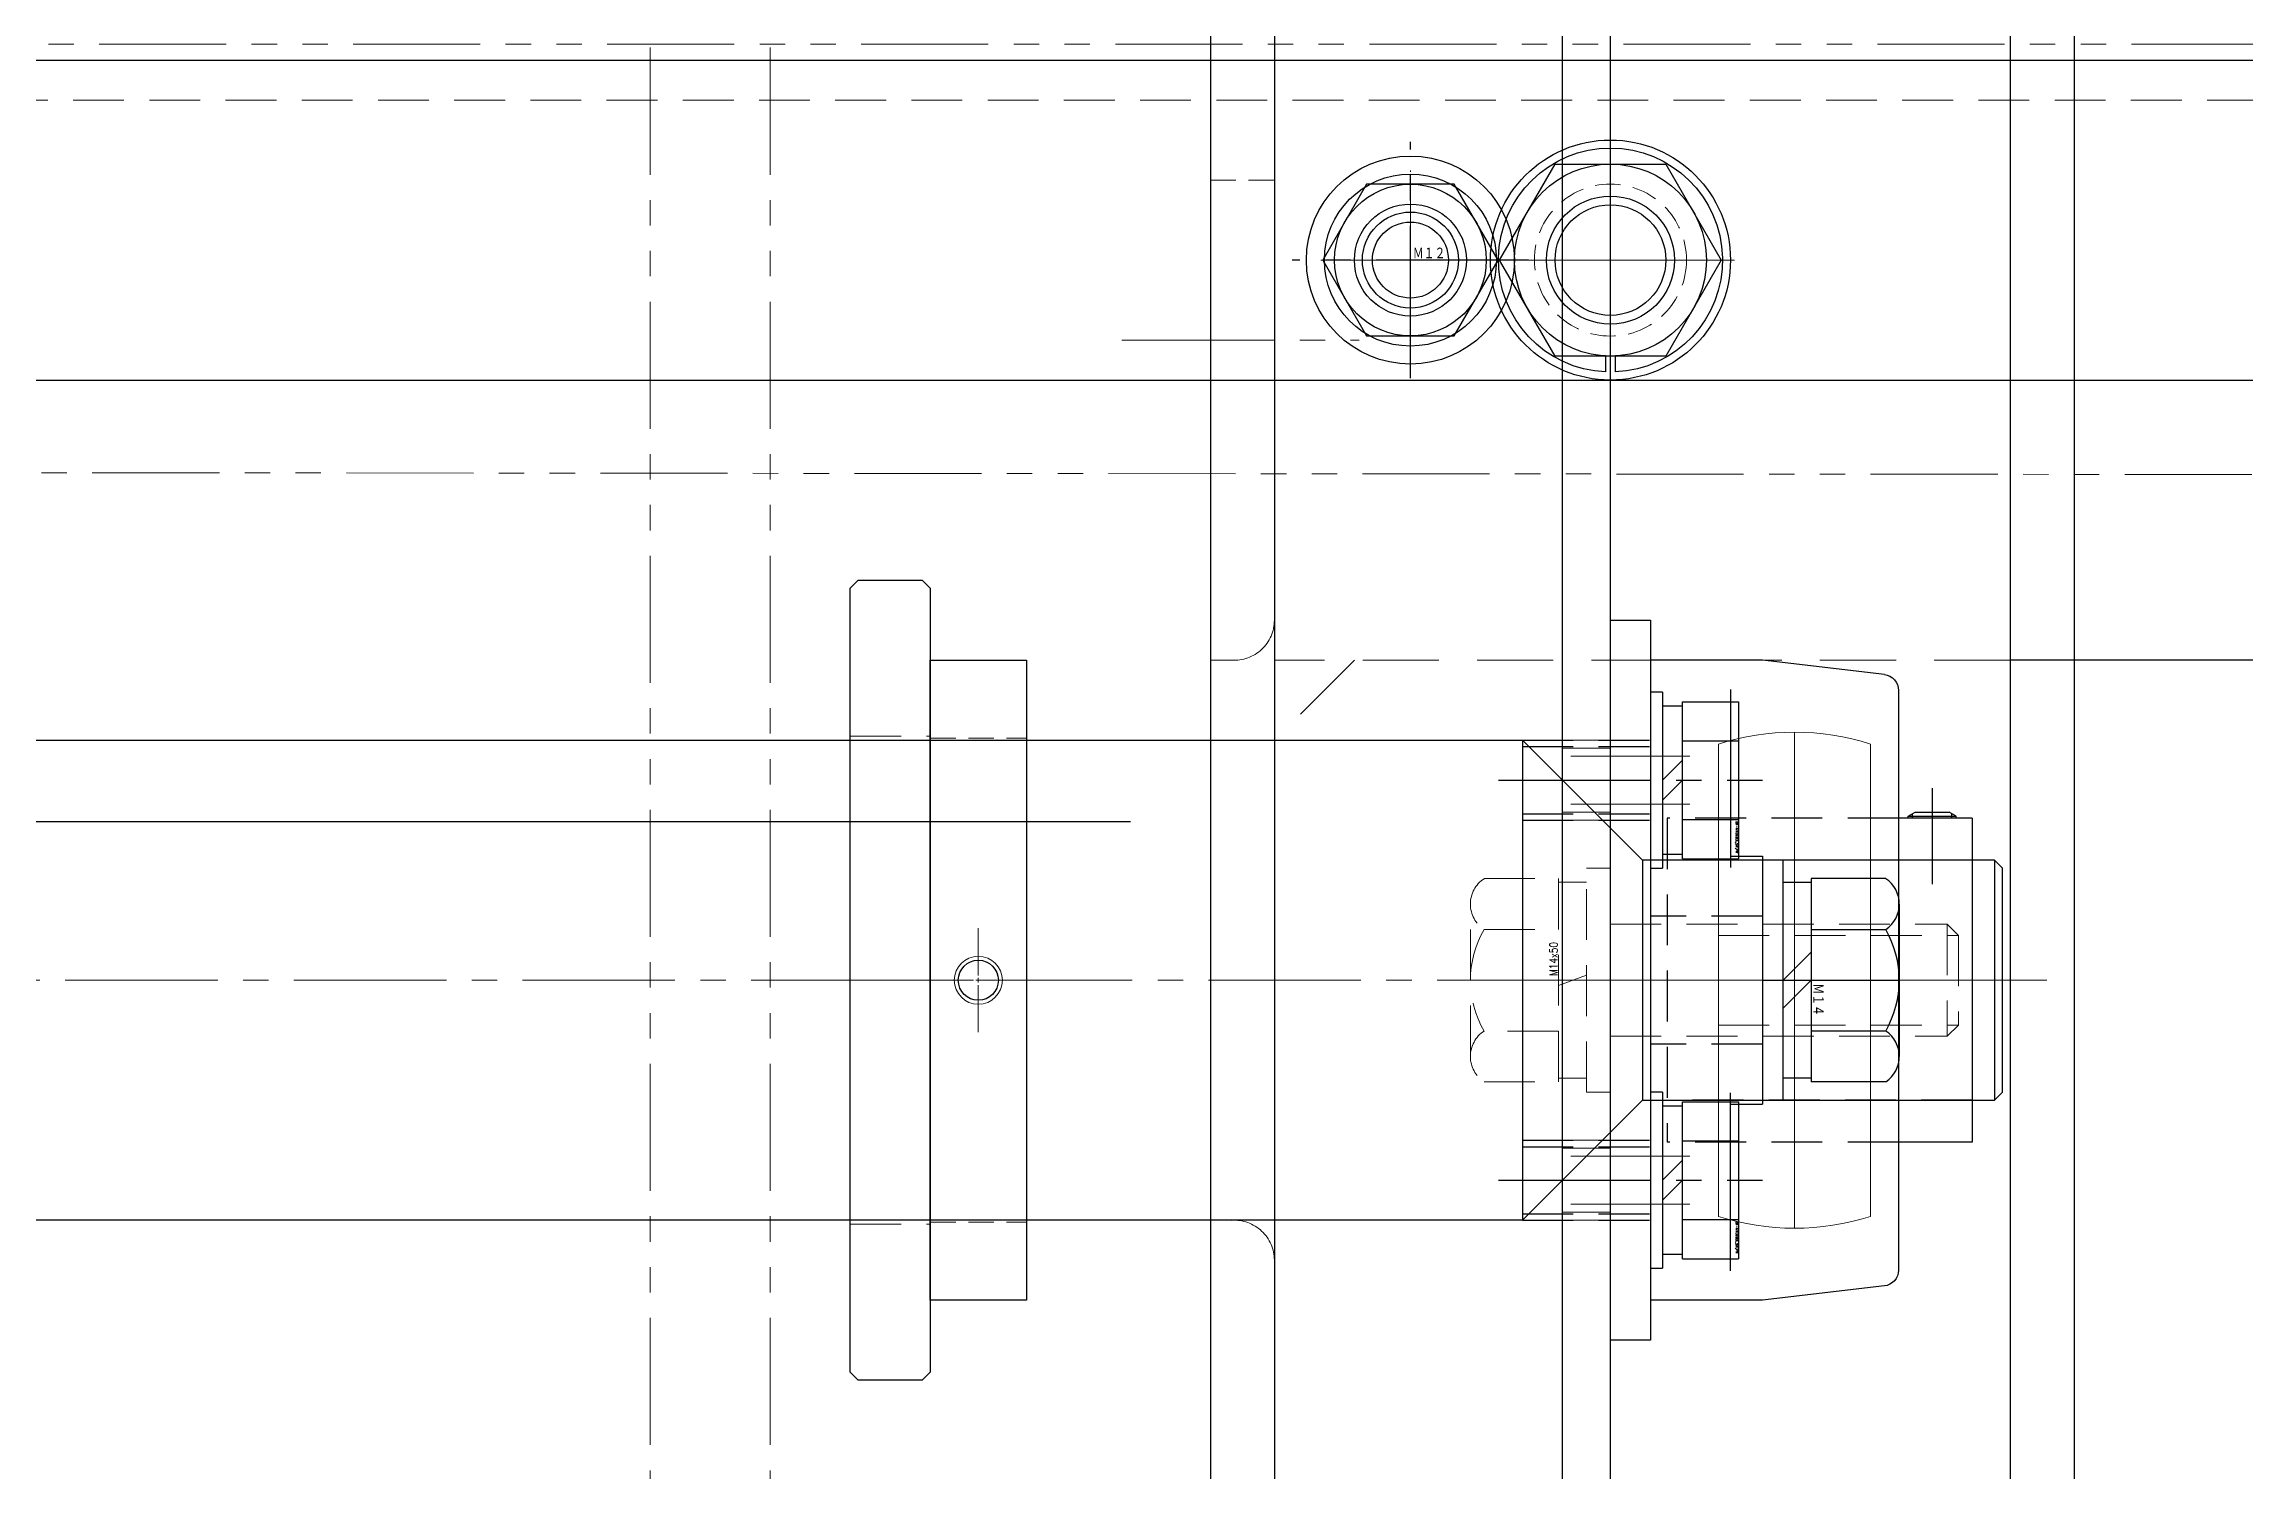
# Model space of a CAD drawing. Header units: millimetres. Extents: x 0 to 51411, y 0 to 16902.
# Drawn here: x 5283.7 to 5558.8, y 11866.3 to 12044.6 of the extents above; entities that cross this region are included whole.
import ezdxf

# ---------------------------------------------------------------- set-up
doc = ezdxf.new("R2010")
doc.units = ezdxf.units.MM
for name, pattern in [('CENTER2', [28.575, 19.05, -3.175, 3.175, -3.175]), ('HIDDEN', [9.525, 6.35, -3.175]), ('HIDDEN2', [4.7625, 3.175, -1.5875]), ('PHANTOM2', [31.75, 15.875, -3.175, 3.175, -3.175, 3.175, -3.175])]:
    doc.linetypes.add(name, pattern=pattern)
for name, color, linetype, lineweight in [('01_NORMAL', 7, 'Continuous', 25), ('01_外形線', 7, 'Continuous', 25), ('02_SLIM', 4, 'Continuous', 13), ('03_かくれ線', 6, 'HIDDEN2', 13), ('04_HIDDEN', 2, 'HIDDEN', 13), ('04_中心線', 1, 'CENTER2', 9), ('05_CENTER', 4, 'CENTER2', 13), ('06_PHANTOM', 2, 'PHANTOM2', 13)]:
    doc.layers.add(name, color=color, linetype=linetype, lineweight=lineweight)
doc.layers.add('10_DRAFT', color=8, linetype='Continuous', lineweight=0, plot=False)
doc.styles.add('KANJI0', font='txt.shx', dxfattribs={"width": 0.9, "height": 30, "bigfont": 'bigfont'})
doc.styles.add('KSS_TXT_L', font='txt.shx', dxfattribs={"height": 9, "bigfont": 'extfont2.shx'})

# ---------------------------------------------------------------- blocks, each defined once
blk = doc.blocks.new('*U851')
at = {"layer": '04_中心線', "color": 0, "linetype": 'CENTER2', "transparency": 16777216}
for p, q in [((0, 2.3988), (0, 15.494)), ((-15.494, 0), (-2.3988, 0)), ((2.3988, 0), (15.494, 0)), ((0, -15.494), (0, -2.3988))]:
    blk.add_line(p, q, dxfattribs=at)
at = {"layer": '04_中心線', "color": 0, "linetype": 'Continuous', "transparency": 16777216}
for p, q in [((-1.1994, 0), (1.1994, 0)), ((0, -1.1994), (0, 1.1994))]:
    blk.add_line(p, q, dxfattribs=at)
blk = doc.blocks.new('A$C365C4D5C_1_1')
at = {"color": 0}
blk.add_line((-6, -30), (-6, 610), dxfattribs=at)
blk.add_lwpolyline([(-48, -30), (0, -30), (0, 610), (-48, 610), (-50, 608), (-50, -28)], close=True, dxfattribs=at)
blk.add_circle((-25, 190), 7, dxfattribs=at)
at = {"layer": '04_HIDDEN'}
for p, q in [((-6, 130), (0, 130)), ((-6, 129), (0, 129)), ((-6, 121), (0, 121)), ((-6, 120), (0, 120)), ((-6, 80), (0, 80)), ((-6, 79), (0, 79)), ((-6, 71), (0, 71)), ((-6, 70), (0, 70))]:
    blk.add_line(p, q, dxfattribs=at)
at = {"layer": '05_CENTER'}
for p, q in [((-25, 178.81), (-25, 201.19)), ((-13.81, 190), (-36.19, 190)), ((-10.09, 125), (4.09, 125)), ((-10.09, 75), (4.09, 75))]:
    blk.add_line(p, q, dxfattribs=at)
blk = doc.blocks.new('A$C09CE55E7_1_1_1')
at = {"color": 0, "linetype": 'CENTER2'}
blk.add_line((0, -46.09), (0, 21.25), dxfattribs=at)
at = {"color": 0}
for p, q in [((-9.52, 17.5), (9.52, 17.5)), ((-12.7, 15.8), (-12.7, 6.5)), ((-6.35, 6.5), (-6.35, 15.8)), ((6.35, 15.8), (6.35, 6.5)), ((12.7, 15.8), (12.7, 6.5)), ((12.7, 6.5), (-12.7, 6.5)), ((-12.25, 3), (-12.25, 6.5)), ((-0.64, 6.5), (0.64, 3)), ((12.25, 6.5), (12.25, 3)), ((-14, 0), (-14, 3)), ((-14, 3), (14, 3)), ((14, 3), (14, 0)), ((14, 0), (-14, 0)), ((-7, 0), (-7, -42.1)), ((7, 0), (7, -42.1)), ((7, -13.5), (-7, -13.5)), ((-5.6, -13.5), (-5.6, -43.5)), ((5.6, -13.5), (5.6, -43.5)), ((-7, -42.1), (-5.6, -43.5)), ((7, -42.1), (-7, -42.1)), ((5.6, -43.5), (-5.6, -43.5)), ((7, -42.1), (5.6, -43.5))]:
    blk.add_line(p, q, dxfattribs=at)
for centre, radius, start, end in [((-9.52, 13.69), 3.81, 33.626, 146.374), ((0, 4.8), 12.7, 60, 120), ((9.52, 13.69), 3.81, 33.626, 146.374)]:
    blk.add_arc(centre, radius, start, end, dxfattribs=at)
at = {"layer": '10_DRAFT', "ltscale": 3, "style": 'KANJI0', "width": 0.82}
blk.add_text('M14x50', height=1, dxfattribs=at).set_placement((0.53, 6.6))
blk = doc.blocks.new('A$C742427B7_1_1')
at = {"color": 0}
blk.add_lwpolyline([(0, 45), (-5, 45), (-5, -45), (0, -45)], close=True, dxfattribs=at)
at = {"layer": '04_HIDDEN'}
for p, q in [((0, 25), (-5, 25)), ((0, -25), (-5, -25))]:
    blk.add_line(p, q, dxfattribs=at)
at = {"layer": '05_CENTER'}
for p, q in [((-9.91, 28), (4.97, 28)), ((-9.91, 22), (4.97, 22)), ((-11.94, 0), (6.83, 0)), ((-9.91, -22), (4.97, -22)), ((-9.91, -28), (4.97, -28))]:
    blk.add_line(p, q, dxfattribs=at)
at = {"layer": '10_DRAFT'}
for p, q in [((-5, 25), (0, 25)), ((-5, -25), (0, -25))]:
    blk.add_line(p, q, dxfattribs=at)
blk = doc.blocks.new('A$C05FE0EC2_2_1')
at = {"color": 0, "linetype": 'CENTER2'}
blk.add_line((0, -19), (0, 14), dxfattribs=at)
at = {"color": 0}
for p, q in [((-9.81, 11), (9.81, 11)), ((-9.81, 4), (-9.81, 11)), ((-4.91, 4), (-4.91, 11)), ((4.91, 4), (4.91, 11)), ((9.81, 4), (9.81, 11)), ((9.81, 4), (-9.81, 4)), ((-9.25, 4), (-9.25, 1.5)), ((0, 1.5), (-2.5, 4)), ((0, 4), (2.5, 1.5)), ((9.25, 1.5), (9.25, 4)), ((-11, 1.5), (11, 1.5)), ((-11, 1.5), (-11, 0)), ((-11, 0), (11, 0)), ((11, 0), (11, 1.5))]:
    blk.add_line(p, q, dxfattribs=at)
at = {"color": 0, "linetype": 'HIDDEN'}
for p, q in [((-5, -16), (-5, 0)), ((-4.19, -16), (-4.19, 0)), ((4.19, -16), (4.19, 0)), ((5, -16), (5, 0)), ((-5, -16), (5, -16))]:
    blk.add_line(p, q, dxfattribs=at)
at = {"layer": '10_DRAFT', "style": 'KSS_TXT_L'}
blk.add_text('BT-M10x20L,SW,PW', height=0.3, dxfattribs=at).set_placement((5.16, 10.66))
blk = doc.blocks.new('MUCAFL206c_1_1')
at = {"color": 0}
for p, q in [((-29.23, 38.21), (-14, 40)), ((-14, 40), (0, 40)), ((0, 40), (0, -40)), ((-31, 36.22), (-31, -36.22)), ((-10, 36.32), (-10, 14.08)), ((-40.2, 20.25), (-31, 20.25)), ((-40.2, 20.25), (-40.2, -20.25)), ((-38.2, 20.5), (-37.33, 21)), ((-38.2, 20.25), (-38.2, 20.5)), ((-32.2, 20.5), (-38.2, 20.5)), ((-37.65, 20.25), (-37.65, 20.82)), ((-33.07, 21), (-37.33, 21)), ((-32.2, 20.5), (-33.07, 21)), ((-32.75, 20.25), (-32.75, 20.82)), ((-32.2, 20.25), (-32.2, 20.5)), ((-14, 15.5), (-14, -15.5)), ((-10, 15.5), (-14, 15.5)), ((-10, -15.5), (-14, -15.5)), ((-10, -36.32), (-10, -14.08)), ((-40.2, -20.25), (-31, -20.25)), ((-29.23, -38.21), (-14, -40)), ((-14, -40), (0, -40))]:
    blk.add_line(p, q, dxfattribs=at)
at = {"color": 0, "linetype": 'CENTER2'}
blk.add_line((-35.2, 24), (-35.2, 12), dxfattribs=at)
at = {"color": 0, "linetype": 'HIDDEN'}
for p, q in [((-31, 20.25), (-2.1, 20.25)), ((-2.1, 20.25), (-2.1, -20.25)), ((-40.2, 15), (-2.1, 15)), ((-14, 8), (0, 8)), ((-14, -8), (0, -8)), ((-40.2, -15), (-2.1, -15)), ((-31, -20.25), (-2.1, -20.25))]:
    blk.add_line(p, q, dxfattribs=at)
at = {"color": 0}
for centre, start, end in [((-29, 36.22), 96.7098, 180), ((-29, -36.22), 180, 263.2902)]:
    blk.add_arc(centre, 2, start, end, dxfattribs=at)
at = {"layer": '10_DRAFT'}
for p, q in [((-18, 31), (-18, -31)), ((-27.5, 29.51), (-27.5, -29.51)), ((-8.5, 29.51), (-8.5, -29.51)), ((-40.2, 0), (0, 0))]:
    blk.add_line(p, q, dxfattribs=at)
for start, end in [(72.1545, 107.8455), (252.1545, 287.8455)]:
    blk.add_arc((-18, 0), 31, start, end, dxfattribs=at)
blk = doc.blocks.new('M14Nza_1_1_1')
at = {"color": 0}
for p, q in [((-9.52, 17.1), (9.52, 17.1)), ((-12.7, 15.4), (-12.7, 6.1)), ((-6.35, 6.1), (-6.35, 15.4)), ((6.35, 15.4), (6.35, 6.1)), ((12.7, 15.4), (12.7, 6.1)), ((-12.7, 6.1), (12.7, 6.1)), ((-12.25, 2.6), (-12.25, 6.1)), ((-3.5, 6.1), (0, 2.6)), ((0, 6.1), (3.5, 2.6)), ((12.25, 6.1), (12.25, 2.6))]:
    blk.add_line(p, q, dxfattribs=at)
at = {"color": 0, "linetype": 'CENTER2'}
blk.add_line((0, 0), (0, 17.1), dxfattribs=at)
at = {"color": 0}
blk.add_lwpolyline([(-15, 0), (15, 0), (15, 2.6), (-15, 2.6)], close=True, dxfattribs=at)
for centre, radius, start, end in [((-9.52, 13.29), 3.81, 33.626, 146.374), ((0, 4.4), 12.7, 60, 120), ((9.52, 13.29), 3.81, 33.626, 146.374)]:
    blk.add_arc(centre, radius, start, end, dxfattribs=at)
at = {"layer": '10_DRAFT', "ltscale": 3, "style": 'KANJI0', "width": 0.82}
blk.add_text('Ｍ１４', height=1.5, dxfattribs=at).set_placement((0.39, 6.2))
blk = doc.blocks.new('A$C618F0EAB_1_1')
at = {"xscale": -1}
blk.add_blockref('A$C742427B7_1_1', (0, -25), dxfattribs=at)
at = {"color": 4, "xscale": -1}
blk.add_blockref('MUCAFL206c_1_1', (5, -25), dxfattribs=at)
at = {"rotation": 270}
for name, p in [('A$C05FE0EC2_2_1', (5, 0)), ('M14Nza_1_1_1', (19, -25)), ('A$C05FE0EC2_2_1', (5, -50))]:
    blk.add_blockref(name, p, dxfattribs=at)
at = {"layer": '04_HIDDEN', "rotation": 90}
blk.add_blockref('A$C09CE55E7_1_1_1', (0, -25), dxfattribs=at)
blk = doc.blocks.new('A$C715B031A_1_1')
at = {"color": 0}
blk.add_lwpolyline([(-245, 20), (2325, 20), (2325, -18), (2323, -20), (-243, -20), (-245, -18)], close=True, dxfattribs=at)
blk.add_circle((80, -5), 7, dxfattribs=at)
at = {"layer": '04_HIDDEN'}
blk.add_line((-245, 15), (2325, 15), dxfattribs=at)
at = {"layer": '05_CENTER'}
for p, q in [((80, -16.19), (80, 6.19)), ((91.19, -5), (68.81, -5))]:
    blk.add_line(p, q, dxfattribs=at)
blk = doc.blocks.new('12b_1_1_1')
at = {"color": 0, "linetype": 'CENTER2'}
for p, q in [((0, -14.77), (0, 14.77)), ((14.77, 0), (-14.77, 0))]:
    blk.add_line(p, q, dxfattribs=at)
at = {"color": 0}
for p, q in [((-5.48, 9.48), (-10.95, 0)), ((5.48, 9.48), (-5.48, 9.48)), ((10.95, 0), (5.48, 9.48)), ((-10.95, 0), (-5.48, -9.48)), ((5.48, -9.48), (10.95, 0)), ((-5.48, -9.48), (5.48, -9.48))]:
    blk.add_line(p, q, dxfattribs=at)
for radius in [13, 10.75, 9.48, 6, 4.75]:
    blk.add_circle((0, 0), radius, dxfattribs=at)
at = {"layer": '10_DRAFT', "linetype": 'CENTER2', "style": 'KANJI0', "width": 0.82}
blk.add_text('Ｍ１２', height=1.5, dxfattribs=at).set_placement((0.31, 0.09))
blk = doc.blocks.new('A$C3BCF241E_1_1')
at = {"color": 0}
blk.add_lwpolyline([(0, 27), (-2635, 27, 0.353018), (-2654.55, 11.23), (-2679.21, -102.59, 0.798529), (-2617.34, -131.45), (-2540.81, -32.74, -0.232047), (-2524.98, -25), (-0.02, -27, 1.000411), (0, 27)], format="xyb", dxfattribs=at)
blk = doc.blocks.new('A$C546C4D54_1_1')
at = {"color": 0}
blk.add_line((7, 30), (-1107.25, 30), dxfattribs=at)
blk = doc.blocks.new('A$C136408E9_1_1')
blk.add_line((2095, 15), (-116.77, 15))
at = {"rotation": 180}
blk.add_blockref('12b_1_1_1', (0, 0), dxfattribs=at)
at = {"xscale": -1, "rotation": 180}
blk.add_blockref('A$C546C4D54_1_1', (972, 5), dxfattribs=at)
at = {"layer": '04_HIDDEN', "xscale": -1, "rotation": 180}
blk.add_blockref('A$C715B031A_1_1', (-80, -5), dxfattribs=at)
at = {"layer": '06_PHANTOM', "color": 6, "rotation": 180}
blk.add_blockref('A$C3BCF241E_1_1', (-360, 0), dxfattribs=at)
blk = doc.blocks.new('*U854')
at = {"layer": '04_中心線', "color": 0, "linetype": 'CENTER2', "transparency": 16777216}
for p, q in [((0, 0.6), (0, 6.5)), ((-6.5, 0), (-0.6, 0)), ((0.6, 0), (6.5, 0)), ((0, -6.5), (0, -0.6))]:
    blk.add_line(p, q, dxfattribs=at)
at = {"layer": '04_中心線', "color": 0, "linetype": 'Continuous', "transparency": 16777216}
for p, q in [((-0.3, 0), (0.3, 0)), ((0, -0.3), (0, 0.3))]:
    blk.add_line(p, q, dxfattribs=at)

msp = doc.modelspace()

# ---------------------------------------------------------------- linework, layer by layer
msp.add_lwpolyline([(5394.467, 11887.64), (5394.467, 11967.64), (5406.467, 11967.64), (5406.467, 11887.64)], close=True)
at = {"color": 0}
for points in [[(3390.467, 11957.64), (5468.467, 11957.64)], [(5468.467, 11897.64), (3390.467, 11897.64)]]:
    msp.add_lwpolyline(points, dxfattribs=at)
msp.add_circle((5400.467, 11927.64), 2.5)
at = {"layer": '01_NORMAL'}
for p, q in [((5384.467, 11976.64), (5385.467, 11977.64)), ((5384.467, 11878.64), (5384.467, 11976.64)), ((5385.467, 11977.64), (5393.467, 11977.64)), ((5393.467, 11977.64), (5394.467, 11976.64)), ((5394.467, 11976.64), (5394.467, 11878.64)), ((5385.467, 11877.64), (5384.467, 11878.64)), ((5393.467, 11877.64), (5385.467, 11877.64)), ((5394.467, 11878.64), (5393.467, 11877.64))]:
    msp.add_line(p, q, dxfattribs=at)
at = {"layer": '01_外形線'}
for p, q in [((5429.467, 12827.64), (5429.467, 11613.64)), ((5437.467, 12827.64), (5437.467, 11613.64)), ((5529.467, 11613.64), (5529.467, 12817.64)), ((5869.467, 11967.64), (5529.467, 11967.64)), ((5419.467, 11947.44), (3439.467, 11947.44)), ((5527.467, 11942.64), (5527.467, 11912.64))]:
    msp.add_line(p, q, dxfattribs=at)
at = {"layer": '01_外形線', "color": 0}
for p, q in [((5468.467, 11957.64), (5483.467, 11942.64)), ((5468.467, 11957.64), (5468.467, 11897.64)), ((5483.467, 11942.64), (5483.467, 11912.64)), ((5527.467, 11942.64), (5483.467, 11942.64)), ((5528.467, 11941.64), (5527.467, 11942.64)), ((5528.467, 11913.64), (5528.467, 11941.64)), ((5527.467, 11912.64), (5528.467, 11913.64)), ((5483.467, 11912.64), (5468.467, 11897.64)), ((5483.467, 11912.64), (5527.467, 11912.64))]:
    msp.add_line(p, q, dxfattribs=at)
at = {"layer": '01_外形線', "color": 2}
msp.add_lwpolyline([(5727.467, 12213.64), (5537.467, 12213.64), (5537.467, 12455.64), (5835.396, 12455.64, -0.1989124), (5837.517, 12454.762), (6037.467, 12254.812), (6037.467, 11887.64), (6034.467, 11887.64), (6034.467, 11779.64), (5537.467, 11779.64), (5537.467, 12163.64), (5652.972, 12163.64, 0.3563944), (5677.467, 12143.64), (5727.467, 12143.64, 0.4142192), (5752.467, 12168.64), (5752.467, 12188.64, 0.4142136), (5727.467, 12213.64)], format="xyb", dxfattribs=at)
at = {"layer": '01_外形線'}
msp.add_lwpolyline([(5478.867, 12003.653, -46.6452283), (5480.067, 12003.653)], format="xyb", dxfattribs=at)
for points in [[(5465.611, 12017.64), (5472.539, 12029.64)], [(5472.539, 12029.64), (5486.395, 12029.64)], [(5486.395, 12029.64), (5493.323, 12017.64)], [(5472.539, 12005.64), (5465.611, 12017.64)], [(5493.323, 12017.64), (5486.395, 12005.64)], [(5486.395, 12005.64), (5472.539, 12005.64)], [(5478.867, 12005.64), (5478.867, 12003.653)], [(5480.067, 12005.64), (5480.067, 12003.653)]]:
    msp.add_lwpolyline(points, dxfattribs=at)
for radius in [15, 12, 8, 6.918]:
    msp.add_circle((5479.467, 12017.64), radius, dxfattribs=at)
at = {"layer": '02_SLIM'}
msp.add_circle((5400.467, 11927.64), 3, dxfattribs=at)
at = {"layer": '03_かくれ線'}
for p, q in [((5429.467, 12027.64), (5437.467, 12027.64)), ((5394.467, 11957.89), (5406.467, 11957.89)), ((5394.467, 11897.39), (5406.467, 11897.39))]:
    msp.add_line(p, q, dxfattribs=at)
at = {"layer": '03_かくれ線', "ltscale": 3}
for p, q in [((5437.467, 11972.64), (5437.467, 11892.64)), ((5529.467, 11967.64), (5437.467, 11967.64)), ((5447.467, 11967.64), (5437.467, 11957.64))]:
    msp.add_line(p, q, dxfattribs=at)
msp.add_lwpolyline([(5429.467, 11797.64), (5529.467, 11797.64), (5529.467, 12067.64), (5429.467, 12067.64)], close=True, dxfattribs=at)
for points in [[(5432.467, 11967.64), (5429.467, 11967.64), (5429.467, 12067.64), (5529.467, 12067.64), (5529.467, 12064.64, -0.4142136), (5524.467, 12059.64), (5447.467, 12059.64, 0.4142136), (5437.467, 12049.64), (5437.467, 11972.64, -0.4350117), (5432.115, 11967.653)], [(5432.467, 11897.64), (5429.467, 11897.64), (5429.467, 11797.64), (5529.467, 11797.64), (5529.467, 11800.64, 0.4142136), (5524.467, 11805.64), (5447.467, 11805.64, -0.4142136), (5437.467, 11815.64), (5437.467, 11892.64, 0.4350117), (5432.115, 11897.628)]]:
    msp.add_lwpolyline(points, format="xyb", dxfattribs=at)
at = {"layer": '03_かくれ線'}
msp.add_circle((5479.467, 12017.64), 9.5, dxfattribs=at)
at = {"layer": '04_HIDDEN'}
for p, q in [((5384.467, 11958.14), (5394.467, 11958.14)), ((5384.467, 11897.14), (5394.467, 11897.14))]:
    msp.add_line(p, q, dxfattribs=at)
at = {"layer": '04_中心線'}
msp.add_line((5418.418, 12007.64), (5448.044, 12007.64), dxfattribs=at)
for points in [[(5479.467, 12032.64), (5479.467, 12002.64)], [(5464.467, 12017.64), (5494.467, 12017.64)]]:
    msp.add_lwpolyline(points, dxfattribs=at)
at = {"layer": '05_CENTER'}
for p, q in [((5534.006, 11927.64), (3324.928, 11927.64)), ((5379.467, 11927.64), (5399.467, 11927.64))]:
    msp.add_line(p, q, dxfattribs=at)
at = {"layer": '06_PHANTOM', "transparency": 33554559}
for p, q in [((5359.467, 12933.188), (5359.467, 11645.764)), ((5374.467, 12933.188), (5374.467, 11645.764))]:
    msp.add_line(p, q, dxfattribs=at)
at = {"layer": '06_PHANTOM', "color": 6}
msp.add_line((3479.467, 11897.64), (5379.467, 11897.64), dxfattribs=at)

# ---------------------------------------------------------------- block references
for name, p in [('A$C365C4D5C_1_1', (5479.467, 11827.64)), ('A$C618F0EAB_1_1', (5479.467, 11952.64))]:
    msp.add_blockref(name, p)
at = {"rotation": 180}
msp.add_blockref('A$C136408E9_1_1', (5454.467, 12017.64), dxfattribs=at)
at = {"layer": '04_中心線', "linetype": 'CENTER2', "extrusion": (0, 0, -1)}
msp.add_blockref('*U851', (-5479.467, 12017.64), dxfattribs=at)
at = {"layer": '04_中心線', "linetype": 'CENTER2'}
msp.add_blockref('*U854', (5400.467, 11927.64), dxfattribs=at)

doc.saveas('drawing.dxf')
